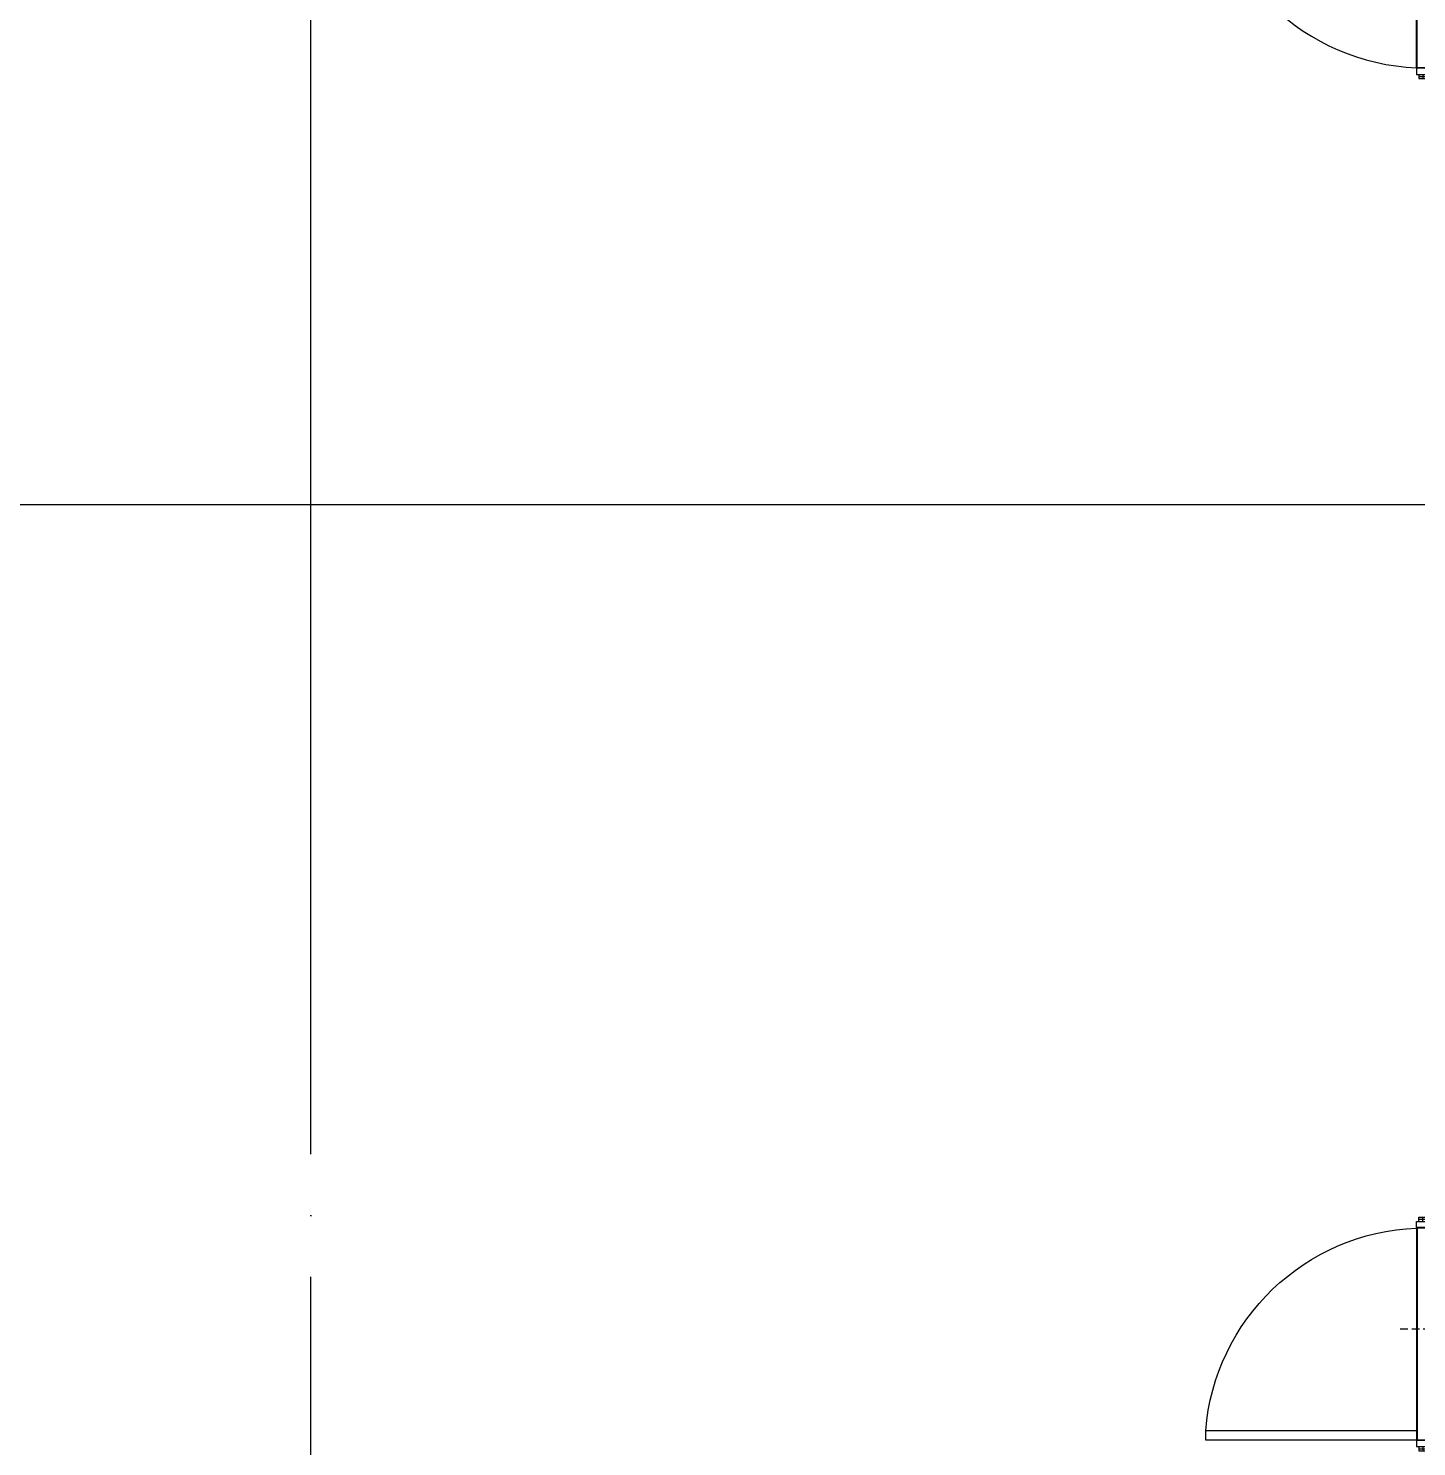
# Model space of a CAD drawing. Header units: millimetres. Extents: x -47382 to 204618, y -51045 to 127155.
# Drawn here: x 26521 to 33300, y 35771 to 42696 of the extents above; entities that cross this region are included whole.
import ezdxf
from ezdxf.enums import TextEntityAlignment as Align

# ---------------------------------------------------------------- set-up
doc = ezdxf.new("R2010")
doc.units = ezdxf.units.MM
doc.header["$LTSCALE"] = 300
doc.header["$MEASUREMENT"] = 0
doc.linetypes.add('CEN', pattern=[62, 60, -1, 0, -1])
doc.linetypes.add('HIDDEN2', pattern=[0.1875, 0.125, -0.0625])
doc.layers.add('A-ANNO-NPLT', color=129, linetype='CONTINUOUS', plot=False)
for name, color, linetype in [('A-DOOR', 4, 'CONTINUOUS'), ('A-DOOR-JAMB', 4, 'CONTINUOUS'), ('A-DOOR-SILL', 8, 'CONTINUOUS'), ('A-DOOR-SWING', 8, 'CONTINUOUS'), ('A-ST-AXIS-CEN', 252, 'CEN')]:
    doc.layers.add(name, color=color, linetype=linetype)
doc.styles.add('SHP-나눔bo', font='')
doc.styles.get('SHP-나눔bo').set_extended_font_data('NanumGothic', bold=True)

# ---------------------------------------------------------------- blocks, each defined once
blk = doc.blocks.new('A$C0e376f74')
at = {"layer": 'A-ANNO-NPLT', "linetype": 'HIDDEN2'}
for p, q in [((525, 230), (525, -80)), ((-20, 140), (-20, 10)), ((0, 140), (-20, 140)), ((-10, 140), (-10, 10)), ((0, 140), (0, 10)), ((1100, 140), (1120, 140)), ((1100, 140), (1100, 10)), ((1110, 140), (1110, 10)), ((1120, 140), (1120, 10)), ((0, 120), (-20, 120)), ((1100, 120), (1120, 120)), ((0, 30), (-20, 30)), ((0, 10), (-20, 10)), ((1100, 30), (1120, 30)), ((1100, 10), (1120, 10))]:
    blk.add_line(p, q, dxfattribs=at)
at = {"layer": 'A-ANNO-NPLT', "linetype": 'ByBlock'}
blk.add_lwpolyline([(1067, 102), (33, 102), (33, 147), (1067, 147)], close=True, dxfattribs=at)
at = {"layer": 'A-DOOR', "linetype": 'ByBlock'}
blk.add_lwpolyline([(1067, 1181), (1067, 147), (1022, 147), (1022, 1181)], close=True, dxfattribs=at)
at = {"layer": 'A-DOOR-JAMB'}
for points in [[(0, 20), (0, 0), (30, 0), (30, 50), (45, 50), (45, 100), (30, 100), (30, 150), (0, 150), (0, 130)], [(1100, 20), (1100, 0), (1070, 0), (1070, 50), (1055, 50), (1055, 100), (1070, 100), (1070, 150), (1100, 150), (1100, 130)]]:
    blk.add_lwpolyline(points, dxfattribs=at)
at = {"layer": 'A-DOOR-SILL'}
for p, q in [((30, 150), (1070, 150)), ((1070, 0), (30, 0))]:
    blk.add_line(p, q, dxfattribs=at)
at = {"layer": 'A-DOOR-SWING'}
blk.add_arc((1106.9, 108.7), 1074.7, 94.52992, 177.80346, dxfattribs=at)
at = {"layer": 'A-ANNO-NPLT', "linetype": 'ByBlock', "style": 'SHP-나눔bo'}
blk.add_text('1100 X 2200', height=60, dxfattribs=at).set_placement((780.6, 15.7), align=Align.CENTER)

msp = doc.modelspace()

# ---------------------------------------------------------------- linework, layer by layer
at = {"layer": 'A-ST-AXIS-CEN'}
for p, q in [((27900, 0), (27900, 99371.4)), ((0, 40371.4), (142000, 40371.4))]:
    msp.add_line(p, q, dxfattribs=at)

# ---------------------------------------------------------------- block references
at = {"layer": 'A-DOOR', "rotation": 90.00000000000006}
msp.add_blockref('A$C0e376f74', (33450, 42471.4), dxfattribs=at)
at = {"layer": 'A-DOOR', "xscale": -1, "rotation": 89.9999999999999}
msp.add_blockref('A$C0e376f74', (33450, 36871.4), dxfattribs=at)

doc.saveas('drawing.dxf')
